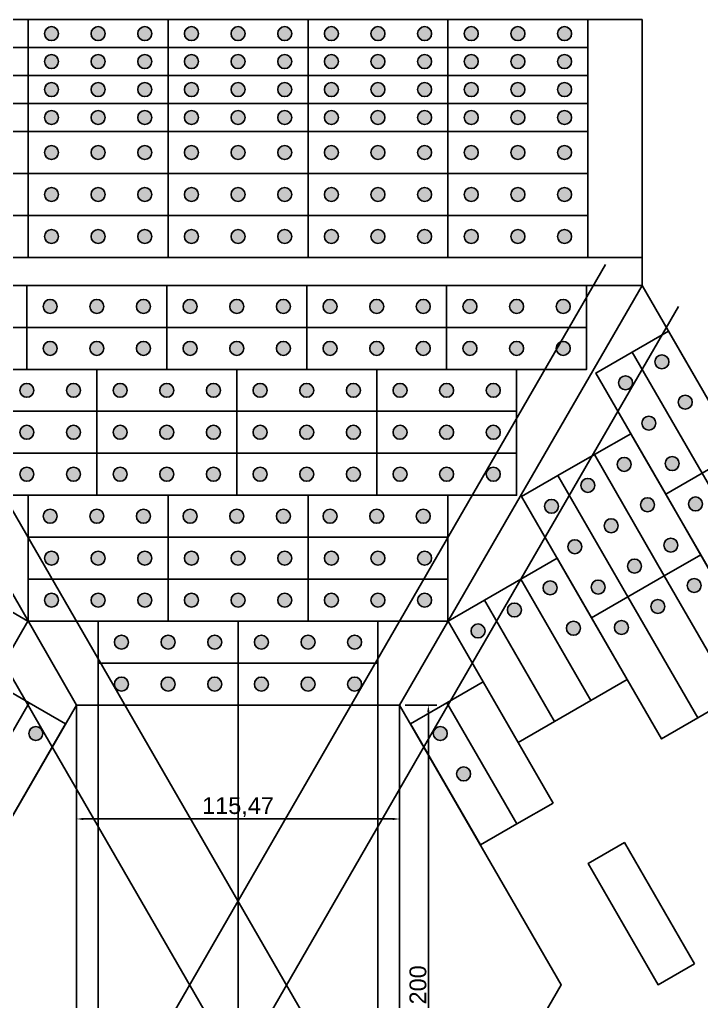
# Model space of a CAD drawing. Header units: millimetres. Extents: x 1388 to 8110, y -1425 to 5021.
# Drawn here: x 2642.9 to 2886.4, y 2323.1 to 2674 of the extents above; entities that cross this region are included whole.
import ezdxf

# ---------------------------------------------------------------- set-up
doc = ezdxf.new("R2010")
doc.units = ezdxf.units.MM
doc.styles.get("Standard").update_dxf_attribs({"font": 'arial.ttf'})
doc.dimstyles.new('ISO-25', dxfattribs={"dimtxt": 6, "dimasz": 2.5, "dimexe": 3, "dimexo": 2, "dimtad": 1, "dimtxsty": 'Standard', "dimcen": 2.5, "dimadec": 0, "dimazin": 0, "dimtfac": 1, "dimtmove": 0, "dimatfit": 3, "dimfxl": 1, "dimarcsym": 0})

# ---------------------------------------------------------------- blocks, each defined once
blk = doc.blocks.new('*D9')
at = {"color": 0, "lineweight": -2, "transparency": 16777216}
for p, q in [((2663.17, 2426.95), (2663.17, 2385.24)), ((2778.64, 2426.95), (2778.64, 2385.24)), ((2776.14, 2388.24), (2665.67, 2388.24))]:
    blk.add_line(p, q, dxfattribs=at)
at = {"color": 0, "transparency": 16777216}
for points in [[(2665.67, 2388.66), (2665.67, 2387.83), (2663.17, 2388.24)], [(2776.14, 2388.66), (2776.14, 2387.83), (2778.64, 2388.24)]]:
    blk.add_solid(points, dxfattribs=at)
at = {"layer": 'Defpoints', "color": 0, "transparency": 16777216}
for p in [(2663.17, 2428.95), (2778.64, 2428.95), (2663.17, 2388.24)]:
    blk.add_point(p, dxfattribs=at)
at = {"color": 0, "transparency": 16777216, "insert": (2720.9, 2392.47), "char_height": 6, "attachment_point": 5}
blk.add_mtext('115,47', dxfattribs=at)
blk = doc.blocks.new('*D10')
at = {"color": 0, "lineweight": -2, "transparency": 16777216}
for p, q in [((2780.64, 2428.95), (2791.9, 2428.95)), ((2788.9, 2426.45), (2788.9, 2231.45)), ((2780.64, 2228.95), (2791.9, 2228.95))]:
    blk.add_line(p, q, dxfattribs=at)
at = {"color": 0, "transparency": 16777216}
for points in [[(2788.48, 2426.45), (2789.31, 2426.45), (2788.9, 2428.95)], [(2788.48, 2231.45), (2789.31, 2231.45), (2788.9, 2228.95)]]:
    blk.add_solid(points, dxfattribs=at)
at = {"layer": 'Defpoints', "color": 0, "transparency": 16777216}
for p in [(2778.64, 2428.95), (2778.64, 2228.95), (2788.9, 2228.95)]:
    blk.add_point(p, dxfattribs=at)
at = {"color": 0, "transparency": 16777216, "insert": (2785.21, 2328.95), "char_height": 6, "attachment_point": 5, "rotation": 90}
blk.add_mtext('200', dxfattribs=at)

msp = doc.modelspace()

# ---------------------------------------------------------------- hatches: boundary and pattern name
at = {"true_color": 0xf1eb1f}
h = msp.add_hatch(color=2, dxfattribs=at)
h.dxf.hatch_style = 1
h.paths.add_polyline_path([(2651.737, 2668.954, 1), (2656.737, 2668.954, 1)])
h = msp.add_hatch(color=2, dxfattribs=at)
h.dxf.hatch_style = 1
h.paths.add_polyline_path([(2668.404, 2668.954, 1), (2673.404, 2668.954, 1)])
h = msp.add_hatch(color=2, dxfattribs=at)
h.dxf.hatch_style = 1
h.paths.add_polyline_path([(2685.07, 2668.954, 1), (2690.07, 2668.954, 1)])
h = msp.add_hatch(color=2, dxfattribs=at)
h.dxf.hatch_style = 1
h.paths.add_polyline_path([(2701.737, 2668.954, 1), (2706.737, 2668.954, 1)])
h = msp.add_hatch(color=2, dxfattribs=at)
h.dxf.hatch_style = 1
h.paths.add_polyline_path([(2718.404, 2668.954, 1), (2723.404, 2668.954, 1)])
h = msp.add_hatch(color=2, dxfattribs=at)
h.dxf.hatch_style = 1
h.paths.add_polyline_path([(2735.07, 2668.954, 1), (2740.07, 2668.954, 1)])
h = msp.add_hatch(color=2, dxfattribs=at)
h.dxf.hatch_style = 1
h.paths.add_polyline_path([(2751.737, 2668.954, 1), (2756.737, 2668.954, 1)])
h = msp.add_hatch(color=2, dxfattribs=at)
h.dxf.hatch_style = 1
h.paths.add_polyline_path([(2768.404, 2668.954, 1), (2773.404, 2668.954, 1)])
h = msp.add_hatch(color=2, dxfattribs=at)
h.dxf.hatch_style = 1
h.paths.add_polyline_path([(2785.07, 2668.954, 1), (2790.07, 2668.954, 1)])
h = msp.add_hatch(color=2, dxfattribs=at)
h.dxf.hatch_style = 1
h.paths.add_polyline_path([(2801.737, 2668.954, 1), (2806.737, 2668.954, 1)])
h = msp.add_hatch(color=2, dxfattribs=at)
h.dxf.hatch_style = 1
h.paths.add_polyline_path([(2818.404, 2668.954, 1), (2823.404, 2668.954, 1)])
h = msp.add_hatch(color=2, dxfattribs=at)
h.dxf.hatch_style = 1
h.paths.add_polyline_path([(2835.07, 2668.954, 1), (2840.07, 2668.954, 1)])
h = msp.add_hatch(color=2, dxfattribs=at)
h.dxf.hatch_style = 1
h.paths.add_polyline_path([(2651.737, 2658.954, 1), (2656.737, 2658.954, 1)])
h = msp.add_hatch(color=2, dxfattribs=at)
h.dxf.hatch_style = 1
h.paths.add_polyline_path([(2668.404, 2658.954, 1), (2673.404, 2658.954, 1)])
h = msp.add_hatch(color=2, dxfattribs=at)
h.dxf.hatch_style = 1
h.paths.add_polyline_path([(2685.07, 2658.954, 1), (2690.07, 2658.954, 1)])
h = msp.add_hatch(color=2, dxfattribs=at)
h.dxf.hatch_style = 1
h.paths.add_polyline_path([(2701.737, 2658.954, 1), (2706.737, 2658.954, 1)])
h = msp.add_hatch(color=2, dxfattribs=at)
h.dxf.hatch_style = 1
h.paths.add_polyline_path([(2718.404, 2658.954, 1), (2723.404, 2658.954, 1)])
h = msp.add_hatch(color=2, dxfattribs=at)
h.dxf.hatch_style = 1
h.paths.add_polyline_path([(2735.07, 2658.954, 1), (2740.07, 2658.954, 1)])
h = msp.add_hatch(color=2, dxfattribs=at)
h.dxf.hatch_style = 1
h.paths.add_polyline_path([(2751.737, 2658.954, 1), (2756.737, 2658.954, 1)])
h = msp.add_hatch(color=2, dxfattribs=at)
h.dxf.hatch_style = 1
h.paths.add_polyline_path([(2768.404, 2658.954, 1), (2773.404, 2658.954, 1)])
h = msp.add_hatch(color=2, dxfattribs=at)
h.dxf.hatch_style = 1
h.paths.add_polyline_path([(2785.07, 2658.954, 1), (2790.07, 2658.954, 1)])
h = msp.add_hatch(color=2, dxfattribs=at)
h.dxf.hatch_style = 1
h.paths.add_polyline_path([(2801.737, 2658.954, 1), (2806.737, 2658.954, 1)])
h = msp.add_hatch(color=2, dxfattribs=at)
h.dxf.hatch_style = 1
h.paths.add_polyline_path([(2818.404, 2658.954, 1), (2823.404, 2658.954, 1)])
h = msp.add_hatch(color=2, dxfattribs=at)
h.dxf.hatch_style = 1
h.paths.add_polyline_path([(2835.07, 2658.954, 1), (2840.07, 2658.954, 1)])
h = msp.add_hatch(color=2, dxfattribs=at)
h.dxf.hatch_style = 1
h.paths.add_polyline_path([(2651.737, 2648.954, 1), (2656.737, 2648.954, 1)])
h = msp.add_hatch(color=2, dxfattribs=at)
h.dxf.hatch_style = 1
h.paths.add_polyline_path([(2668.404, 2648.954, 1), (2673.404, 2648.954, 1)])
h = msp.add_hatch(color=2, dxfattribs=at)
h.dxf.hatch_style = 1
h.paths.add_polyline_path([(2685.07, 2648.954, 1), (2690.07, 2648.954, 1)])
h = msp.add_hatch(color=2, dxfattribs=at)
h.dxf.hatch_style = 1
h.paths.add_polyline_path([(2701.737, 2648.954, 1), (2706.737, 2648.954, 1)])
h = msp.add_hatch(color=2, dxfattribs=at)
h.dxf.hatch_style = 1
h.paths.add_polyline_path([(2718.404, 2648.954, 1), (2723.404, 2648.954, 1)])
h = msp.add_hatch(color=2, dxfattribs=at)
h.dxf.hatch_style = 1
h.paths.add_polyline_path([(2735.07, 2648.954, 1), (2740.07, 2648.954, 1)])
h = msp.add_hatch(color=2, dxfattribs=at)
h.dxf.hatch_style = 1
h.paths.add_polyline_path([(2751.737, 2648.954, 1), (2756.737, 2648.954, 1)])
h = msp.add_hatch(color=2, dxfattribs=at)
h.dxf.hatch_style = 1
h.paths.add_polyline_path([(2768.404, 2648.954, 1), (2773.404, 2648.954, 1)])
h = msp.add_hatch(color=2, dxfattribs=at)
h.dxf.hatch_style = 1
h.paths.add_polyline_path([(2785.07, 2648.954, 1), (2790.07, 2648.954, 1)])
h = msp.add_hatch(color=2, dxfattribs=at)
h.dxf.hatch_style = 1
h.paths.add_polyline_path([(2801.737, 2648.954, 1), (2806.737, 2648.954, 1)])
h = msp.add_hatch(color=2, dxfattribs=at)
h.dxf.hatch_style = 1
h.paths.add_polyline_path([(2818.404, 2648.954, 1), (2823.404, 2648.954, 1)])
h = msp.add_hatch(color=2, dxfattribs=at)
h.dxf.hatch_style = 1
h.paths.add_polyline_path([(2835.07, 2648.954, 1), (2840.07, 2648.954, 1)])
h = msp.add_hatch(color=2, dxfattribs=at)
h.dxf.hatch_style = 1
h.paths.add_polyline_path([(2651.737, 2638.954, 1), (2656.737, 2638.954, 1)])
h = msp.add_hatch(color=2, dxfattribs=at)
h.dxf.hatch_style = 1
h.paths.add_polyline_path([(2668.404, 2638.954, 1), (2673.404, 2638.954, 1)])
h = msp.add_hatch(color=2, dxfattribs=at)
h.dxf.hatch_style = 1
h.paths.add_polyline_path([(2685.07, 2638.954, 1), (2690.07, 2638.954, 1)])
h = msp.add_hatch(color=2, dxfattribs=at)
h.dxf.hatch_style = 1
h.paths.add_polyline_path([(2701.737, 2638.954, 1), (2706.737, 2638.954, 1)])
h = msp.add_hatch(color=2, dxfattribs=at)
h.dxf.hatch_style = 1
h.paths.add_polyline_path([(2718.404, 2638.954, 1), (2723.404, 2638.954, 1)])
h = msp.add_hatch(color=2, dxfattribs=at)
h.dxf.hatch_style = 1
h.paths.add_polyline_path([(2735.07, 2638.954, 1), (2740.07, 2638.954, 1)])
h = msp.add_hatch(color=2, dxfattribs=at)
h.dxf.hatch_style = 1
h.paths.add_polyline_path([(2751.737, 2638.954, 1), (2756.737, 2638.954, 1)])
h = msp.add_hatch(color=2, dxfattribs=at)
h.dxf.hatch_style = 1
h.paths.add_polyline_path([(2768.404, 2638.954, 1), (2773.404, 2638.954, 1)])
h = msp.add_hatch(color=2, dxfattribs=at)
h.dxf.hatch_style = 1
h.paths.add_polyline_path([(2785.07, 2638.954, 1), (2790.07, 2638.954, 1)])
h = msp.add_hatch(color=2, dxfattribs=at)
h.dxf.hatch_style = 1
h.paths.add_polyline_path([(2801.737, 2638.954, 1), (2806.737, 2638.954, 1)])
h = msp.add_hatch(color=2, dxfattribs=at)
h.dxf.hatch_style = 1
h.paths.add_polyline_path([(2818.404, 2638.954, 1), (2823.404, 2638.954, 1)])
h = msp.add_hatch(color=2, dxfattribs=at)
h.dxf.hatch_style = 1
h.paths.add_polyline_path([(2835.07, 2638.954, 1), (2840.07, 2638.954, 1)])
h = msp.add_hatch(color=2, dxfattribs=at)
h.dxf.hatch_style = 1
h.paths.add_polyline_path([(2651.737, 2626.454, 1), (2656.737, 2626.454, 1)])
h = msp.add_hatch(color=2, dxfattribs=at)
h.dxf.hatch_style = 1
h.paths.add_polyline_path([(2668.404, 2626.454, 1), (2673.404, 2626.454, 1)])
h = msp.add_hatch(color=2, dxfattribs=at)
h.dxf.hatch_style = 1
h.paths.add_polyline_path([(2685.07, 2626.454, 1), (2690.07, 2626.454, 1)])
h = msp.add_hatch(color=2, dxfattribs=at)
h.dxf.hatch_style = 1
h.paths.add_polyline_path([(2701.737, 2626.454, 1), (2706.737, 2626.454, 1)])
h = msp.add_hatch(color=2, dxfattribs=at)
h.dxf.hatch_style = 1
h.paths.add_polyline_path([(2718.404, 2626.454, 1), (2723.404, 2626.454, 1)])
h = msp.add_hatch(color=2, dxfattribs=at)
h.dxf.hatch_style = 1
h.paths.add_polyline_path([(2735.07, 2626.454, 1), (2740.07, 2626.454, 1)])
h = msp.add_hatch(color=2, dxfattribs=at)
h.dxf.hatch_style = 1
h.paths.add_polyline_path([(2751.737, 2626.454, 1), (2756.737, 2626.454, 1)])
h = msp.add_hatch(color=2, dxfattribs=at)
h.dxf.hatch_style = 1
h.paths.add_polyline_path([(2768.404, 2626.454, 1), (2773.404, 2626.454, 1)])
h = msp.add_hatch(color=2, dxfattribs=at)
h.dxf.hatch_style = 1
h.paths.add_polyline_path([(2785.07, 2626.454, 1), (2790.07, 2626.454, 1)])
h = msp.add_hatch(color=2, dxfattribs=at)
h.dxf.hatch_style = 1
h.paths.add_polyline_path([(2801.737, 2626.454, 1), (2806.737, 2626.454, 1)])
h = msp.add_hatch(color=2, dxfattribs=at)
h.dxf.hatch_style = 1
h.paths.add_polyline_path([(2818.404, 2626.454, 1), (2823.404, 2626.454, 1)])
h = msp.add_hatch(color=2, dxfattribs=at)
h.dxf.hatch_style = 1
h.paths.add_polyline_path([(2835.07, 2626.454, 1), (2840.07, 2626.454, 1)])
h = msp.add_hatch(color=2, dxfattribs=at)
h.dxf.hatch_style = 1
h.paths.add_polyline_path([(2651.737, 2611.454, 1), (2656.737, 2611.454, 1)])
h = msp.add_hatch(color=2, dxfattribs=at)
h.dxf.hatch_style = 1
h.paths.add_polyline_path([(2668.404, 2611.454, 1), (2673.404, 2611.454, 1)])
h = msp.add_hatch(color=2, dxfattribs=at)
h.dxf.hatch_style = 1
h.paths.add_polyline_path([(2685.07, 2611.454, 1), (2690.07, 2611.454, 1)])
h = msp.add_hatch(color=2, dxfattribs=at)
h.dxf.hatch_style = 1
h.paths.add_polyline_path([(2701.737, 2611.454, 1), (2706.737, 2611.454, 1)])
h = msp.add_hatch(color=2, dxfattribs=at)
h.dxf.hatch_style = 1
h.paths.add_polyline_path([(2718.404, 2611.454, 1), (2723.404, 2611.454, 1)])
h = msp.add_hatch(color=2, dxfattribs=at)
h.dxf.hatch_style = 1
h.paths.add_polyline_path([(2735.07, 2611.454, 1), (2740.07, 2611.454, 1)])
h = msp.add_hatch(color=2, dxfattribs=at)
h.dxf.hatch_style = 1
h.paths.add_polyline_path([(2751.737, 2611.454, 1), (2756.737, 2611.454, 1)])
h = msp.add_hatch(color=2, dxfattribs=at)
h.dxf.hatch_style = 1
h.paths.add_polyline_path([(2768.404, 2611.454, 1), (2773.404, 2611.454, 1)])
h = msp.add_hatch(color=2, dxfattribs=at)
h.dxf.hatch_style = 1
h.paths.add_polyline_path([(2785.07, 2611.454, 1), (2790.07, 2611.454, 1)])
h = msp.add_hatch(color=2, dxfattribs=at)
h.dxf.hatch_style = 1
h.paths.add_polyline_path([(2801.737, 2611.454, 1), (2806.737, 2611.454, 1)])
h = msp.add_hatch(color=2, dxfattribs=at)
h.dxf.hatch_style = 1
h.paths.add_polyline_path([(2818.404, 2611.454, 1), (2823.404, 2611.454, 1)])
h = msp.add_hatch(color=2, dxfattribs=at)
h.dxf.hatch_style = 1
h.paths.add_polyline_path([(2835.07, 2611.454, 1), (2840.07, 2611.454, 1)])
h = msp.add_hatch(color=2, dxfattribs=at)
h.dxf.hatch_style = 1
h.paths.add_polyline_path([(2651.737, 2596.454, 1), (2656.737, 2596.454, 1)])
h = msp.add_hatch(color=2, dxfattribs=at)
h.dxf.hatch_style = 1
h.paths.add_polyline_path([(2668.404, 2596.454, 1), (2673.404, 2596.454, 1)])
h = msp.add_hatch(color=2, dxfattribs=at)
h.dxf.hatch_style = 1
h.paths.add_polyline_path([(2685.07, 2596.454, 1), (2690.07, 2596.454, 1)])
h = msp.add_hatch(color=2, dxfattribs=at)
h.dxf.hatch_style = 1
h.paths.add_polyline_path([(2701.737, 2596.454, 1), (2706.737, 2596.454, 1)])
h = msp.add_hatch(color=2, dxfattribs=at)
h.dxf.hatch_style = 1
h.paths.add_polyline_path([(2718.404, 2596.454, 1), (2723.404, 2596.454, 1)])
h = msp.add_hatch(color=2, dxfattribs=at)
h.dxf.hatch_style = 1
h.paths.add_polyline_path([(2735.07, 2596.454, 1), (2740.07, 2596.454, 1)])
h = msp.add_hatch(color=2, dxfattribs=at)
h.dxf.hatch_style = 1
h.paths.add_polyline_path([(2751.737, 2596.454, 1), (2756.737, 2596.454, 1)])
h = msp.add_hatch(color=2, dxfattribs=at)
h.dxf.hatch_style = 1
h.paths.add_polyline_path([(2768.404, 2596.454, 1), (2773.404, 2596.454, 1)])
h = msp.add_hatch(color=2, dxfattribs=at)
h.dxf.hatch_style = 1
h.paths.add_polyline_path([(2785.07, 2596.454, 1), (2790.07, 2596.454, 1)])
h = msp.add_hatch(color=2, dxfattribs=at)
h.dxf.hatch_style = 1
h.paths.add_polyline_path([(2801.737, 2596.454, 1), (2806.737, 2596.454, 1)])
h = msp.add_hatch(color=2, dxfattribs=at)
h.dxf.hatch_style = 1
h.paths.add_polyline_path([(2818.404, 2596.454, 1), (2823.404, 2596.454, 1)])
h = msp.add_hatch(color=2, dxfattribs=at)
h.dxf.hatch_style = 1
h.paths.add_polyline_path([(2835.07, 2596.454, 1), (2840.07, 2596.454, 1)])
h = msp.add_hatch(color=2, dxfattribs=at)
h.dxf.hatch_style = 1
h.paths.add_polyline_path([(2656.271, 2571.454, 1), (2651.271, 2571.454, 1)])
h = msp.add_hatch(color=2, dxfattribs=at)
h.dxf.hatch_style = 1
h.paths.add_polyline_path([(2672.938, 2571.454, 1), (2667.938, 2571.454, 1)])
h = msp.add_hatch(color=2, dxfattribs=at)
h.dxf.hatch_style = 1
h.paths.add_polyline_path([(2689.604, 2571.454, 1), (2684.604, 2571.454, 1)])
h = msp.add_hatch(color=2, dxfattribs=at)
h.dxf.hatch_style = 1
h.paths.add_polyline_path([(2706.271, 2571.454, 1), (2701.271, 2571.454, 1)])
h = msp.add_hatch(color=2, dxfattribs=at)
h.dxf.hatch_style = 1
h.paths.add_polyline_path([(2722.938, 2571.454, 1), (2717.938, 2571.454, 1)])
h = msp.add_hatch(color=2, dxfattribs=at)
h.dxf.hatch_style = 1
h.paths.add_polyline_path([(2739.604, 2571.454, 1), (2734.604, 2571.454, 1)])
h = msp.add_hatch(color=2, dxfattribs=at)
h.dxf.hatch_style = 1
h.paths.add_polyline_path([(2756.271, 2571.454, 1), (2751.271, 2571.454, 1)])
h = msp.add_hatch(color=2, dxfattribs=at)
h.dxf.hatch_style = 1
h.paths.add_polyline_path([(2772.938, 2571.454, 1), (2767.938, 2571.454, 1)])
h = msp.add_hatch(color=2, dxfattribs=at)
h.dxf.hatch_style = 1
h.paths.add_polyline_path([(2789.604, 2571.454, 1), (2784.604, 2571.454, 1)])
h = msp.add_hatch(color=2, dxfattribs=at)
h.dxf.hatch_style = 1
h.paths.add_polyline_path([(2806.271, 2571.454, 1), (2801.271, 2571.454, 1)])
h = msp.add_hatch(color=2, dxfattribs=at)
h.dxf.hatch_style = 1
h.paths.add_polyline_path([(2822.938, 2571.454, 1), (2817.938, 2571.454, 1)])
h = msp.add_hatch(color=2, dxfattribs=at)
h.dxf.hatch_style = 1
h.paths.add_polyline_path([(2839.604, 2571.454, 1), (2834.604, 2571.454, 1)])
h = msp.add_hatch(color=2, dxfattribs=at)
h.dxf.hatch_style = 1
h.paths.add_polyline_path([(2656.271, 2556.454, 1), (2651.271, 2556.454, 1)])
h = msp.add_hatch(color=2, dxfattribs=at)
h.dxf.hatch_style = 1
h.paths.add_polyline_path([(2672.938, 2556.454, 1), (2667.938, 2556.454, 1)])
h = msp.add_hatch(color=2, dxfattribs=at)
h.dxf.hatch_style = 1
h.paths.add_polyline_path([(2689.604, 2556.454, 1), (2684.604, 2556.454, 1)])
h = msp.add_hatch(color=2, dxfattribs=at)
h.dxf.hatch_style = 1
h.paths.add_polyline_path([(2706.271, 2556.454, 1), (2701.271, 2556.454, 1)])
h = msp.add_hatch(color=2, dxfattribs=at)
h.dxf.hatch_style = 1
h.paths.add_polyline_path([(2722.938, 2556.454, 1), (2717.938, 2556.454, 1)])
h = msp.add_hatch(color=2, dxfattribs=at)
h.dxf.hatch_style = 1
h.paths.add_polyline_path([(2739.604, 2556.454, 1), (2734.604, 2556.454, 1)])
h = msp.add_hatch(color=2, dxfattribs=at)
h.dxf.hatch_style = 1
h.paths.add_polyline_path([(2756.271, 2556.454, 1), (2751.271, 2556.454, 1)])
h = msp.add_hatch(color=2, dxfattribs=at)
h.dxf.hatch_style = 1
h.paths.add_polyline_path([(2772.938, 2556.454, 1), (2767.938, 2556.454, 1)])
h = msp.add_hatch(color=2, dxfattribs=at)
h.dxf.hatch_style = 1
h.paths.add_polyline_path([(2789.604, 2556.454, 1), (2784.604, 2556.454, 1)])
h = msp.add_hatch(color=2, dxfattribs=at)
h.dxf.hatch_style = 1
h.paths.add_polyline_path([(2806.271, 2556.454, 1), (2801.271, 2556.454, 1)])
h = msp.add_hatch(color=2, dxfattribs=at)
h.dxf.hatch_style = 1
h.paths.add_polyline_path([(2822.938, 2556.454, 1), (2817.938, 2556.454, 1)])
h = msp.add_hatch(color=2, dxfattribs=at)
h.dxf.hatch_style = 1
h.paths.add_polyline_path([(2839.604, 2556.454, 1), (2834.604, 2556.454, 1)])
h = msp.add_hatch(color=2, dxfattribs=at)
h.dxf.hatch_style = 1
h.paths.add_polyline_path([(2874.849, 2551.644, 1), (2869.849, 2551.644, 1)])
h = msp.add_hatch(color=2, dxfattribs=at)
h.dxf.hatch_style = 1
h.paths.add_polyline_path([(2861.858, 2544.144, 1), (2856.858, 2544.144, 1)])
h = msp.add_hatch(color=2, dxfattribs=at)
h.dxf.hatch_style = 1
h.paths.add_polyline_path([(2647.938, 2541.454, 1), (2642.938, 2541.454, 1)])
h = msp.add_hatch(color=2, dxfattribs=at)
h.dxf.hatch_style = 1
h.paths.add_polyline_path([(2664.604, 2541.454, 1), (2659.604, 2541.454, 1)])
h = msp.add_hatch(color=2, dxfattribs=at)
h.dxf.hatch_style = 1
h.paths.add_polyline_path([(2681.271, 2541.454, 1), (2676.271, 2541.454, 1)])
h = msp.add_hatch(color=2, dxfattribs=at)
h.dxf.hatch_style = 1
h.paths.add_polyline_path([(2697.938, 2541.454, 1), (2692.938, 2541.454, 1)])
h = msp.add_hatch(color=2, dxfattribs=at)
h.dxf.hatch_style = 1
h.paths.add_polyline_path([(2714.604, 2541.454, 1), (2709.604, 2541.454, 1)])
h = msp.add_hatch(color=2, dxfattribs=at)
h.dxf.hatch_style = 1
h.paths.add_polyline_path([(2731.271, 2541.454, 1), (2726.271, 2541.454, 1)])
h = msp.add_hatch(color=2, dxfattribs=at)
h.dxf.hatch_style = 1
h.paths.add_polyline_path([(2747.938, 2541.454, 1), (2742.938, 2541.454, 1)])
h = msp.add_hatch(color=2, dxfattribs=at)
h.dxf.hatch_style = 1
h.paths.add_polyline_path([(2764.604, 2541.454, 1), (2759.604, 2541.454, 1)])
h = msp.add_hatch(color=2, dxfattribs=at)
h.dxf.hatch_style = 1
h.paths.add_polyline_path([(2781.271, 2541.454, 1), (2776.271, 2541.454, 1)])
h = msp.add_hatch(color=2, dxfattribs=at)
h.dxf.hatch_style = 1
h.paths.add_polyline_path([(2797.938, 2541.454, 1), (2792.938, 2541.454, 1)])
h = msp.add_hatch(color=2, dxfattribs=at)
h.dxf.hatch_style = 1
h.paths.add_polyline_path([(2814.604, 2541.454, 1), (2809.604, 2541.454, 1)])
h = msp.add_hatch(color=2, dxfattribs=at)
h.dxf.hatch_style = 1
h.paths.add_polyline_path([(2883.182, 2537.21, 1), (2878.182, 2537.21, 1)])
h = msp.add_hatch(color=2, dxfattribs=at)
h.dxf.hatch_style = 1
h.paths.add_polyline_path([(2870.192, 2529.71, 1), (2865.192, 2529.71, 1)])
h = msp.add_hatch(color=2, dxfattribs=at)
h.dxf.hatch_style = 1
h.paths.add_polyline_path([(2647.938, 2526.454, 1), (2642.938, 2526.454, 1)])
h = msp.add_hatch(color=2, dxfattribs=at)
h.dxf.hatch_style = 1
h.paths.add_polyline_path([(2664.604, 2526.454, 1), (2659.604, 2526.454, 1)])
h = msp.add_hatch(color=2, dxfattribs=at)
h.dxf.hatch_style = 1
h.paths.add_polyline_path([(2681.271, 2526.454, 1), (2676.271, 2526.454, 1)])
h = msp.add_hatch(color=2, dxfattribs=at)
h.dxf.hatch_style = 1
h.paths.add_polyline_path([(2697.938, 2526.454, 1), (2692.938, 2526.454, 1)])
h = msp.add_hatch(color=2, dxfattribs=at)
h.dxf.hatch_style = 1
h.paths.add_polyline_path([(2714.604, 2526.454, 1), (2709.604, 2526.454, 1)])
h = msp.add_hatch(color=2, dxfattribs=at)
h.dxf.hatch_style = 1
h.paths.add_polyline_path([(2731.271, 2526.454, 1), (2726.271, 2526.454, 1)])
h = msp.add_hatch(color=2, dxfattribs=at)
h.dxf.hatch_style = 1
h.paths.add_polyline_path([(2747.938, 2526.454, 1), (2742.938, 2526.454, 1)])
h = msp.add_hatch(color=2, dxfattribs=at)
h.dxf.hatch_style = 1
h.paths.add_polyline_path([(2764.604, 2526.454, 1), (2759.604, 2526.454, 1)])
h = msp.add_hatch(color=2, dxfattribs=at)
h.dxf.hatch_style = 1
h.paths.add_polyline_path([(2781.271, 2526.454, 1), (2776.271, 2526.454, 1)])
h = msp.add_hatch(color=2, dxfattribs=at)
h.dxf.hatch_style = 1
h.paths.add_polyline_path([(2797.938, 2526.454, 1), (2792.938, 2526.454, 1)])
h = msp.add_hatch(color=2, dxfattribs=at)
h.dxf.hatch_style = 1
h.paths.add_polyline_path([(2814.604, 2526.454, 1), (2809.604, 2526.454, 1)])
h = msp.add_hatch(color=2, dxfattribs=at)
h.dxf.hatch_style = 1
h.paths.add_polyline_path([(2861.368, 2514.993, 1), (2856.368, 2514.993, 1)])
h = msp.add_hatch(color=2, dxfattribs=at)
h.dxf.hatch_style = 1
h.paths.add_polyline_path([(2878.525, 2515.276, 1), (2873.525, 2515.276, 1)])
h = msp.add_hatch(color=2, dxfattribs=at)
h.dxf.hatch_style = 1
h.paths.add_polyline_path([(2647.938, 2511.454, 1), (2642.938, 2511.454, 1)])
h = msp.add_hatch(color=2, dxfattribs=at)
h.dxf.hatch_style = 1
h.paths.add_polyline_path([(2664.604, 2511.454, 1), (2659.604, 2511.454, 1)])
h = msp.add_hatch(color=2, dxfattribs=at)
h.dxf.hatch_style = 1
h.paths.add_polyline_path([(2681.271, 2511.454, 1), (2676.271, 2511.454, 1)])
h = msp.add_hatch(color=2, dxfattribs=at)
h.dxf.hatch_style = 1
h.paths.add_polyline_path([(2697.938, 2511.454, 1), (2692.938, 2511.454, 1)])
h = msp.add_hatch(color=2, dxfattribs=at)
h.dxf.hatch_style = 1
h.paths.add_polyline_path([(2714.604, 2511.454, 1), (2709.604, 2511.454, 1)])
h = msp.add_hatch(color=2, dxfattribs=at)
h.dxf.hatch_style = 1
h.paths.add_polyline_path([(2731.271, 2511.454, 1), (2726.271, 2511.454, 1)])
h = msp.add_hatch(color=2, dxfattribs=at)
h.dxf.hatch_style = 1
h.paths.add_polyline_path([(2747.938, 2511.454, 1), (2742.938, 2511.454, 1)])
h = msp.add_hatch(color=2, dxfattribs=at)
h.dxf.hatch_style = 1
h.paths.add_polyline_path([(2764.604, 2511.454, 1), (2759.604, 2511.454, 1)])
h = msp.add_hatch(color=2, dxfattribs=at)
h.dxf.hatch_style = 1
h.paths.add_polyline_path([(2781.271, 2511.454, 1), (2776.271, 2511.454, 1)])
h = msp.add_hatch(color=2, dxfattribs=at)
h.dxf.hatch_style = 1
h.paths.add_polyline_path([(2797.938, 2511.454, 1), (2792.938, 2511.454, 1)])
h = msp.add_hatch(color=2, dxfattribs=at)
h.dxf.hatch_style = 1
h.paths.add_polyline_path([(2814.604, 2511.454, 1), (2809.604, 2511.454, 1)])
h = msp.add_hatch(color=2, dxfattribs=at)
h.dxf.hatch_style = 1
h.paths.add_polyline_path([(2848.377, 2507.493, 1), (2843.377, 2507.493, 1)])
h = msp.add_hatch(color=2, dxfattribs=at)
h.dxf.hatch_style = 1
h.paths.add_polyline_path([(2835.387, 2499.993, 1), (2830.387, 2499.993, 1)])
h = msp.add_hatch(color=2, dxfattribs=at)
h.dxf.hatch_style = 1
h.paths.add_polyline_path([(2869.701, 2500.559, 1), (2864.701, 2500.559, 1)])
h = msp.add_hatch(color=2, dxfattribs=at)
h.dxf.hatch_style = 1
h.paths.add_polyline_path([(2886.858, 2500.842, 1), (2881.858, 2500.842, 1)])
h = msp.add_hatch(color=2, dxfattribs=at)
h.dxf.hatch_style = 1
h.paths.add_polyline_path([(2656.271, 2496.454, 1), (2651.271, 2496.454, 1)])
h = msp.add_hatch(color=2, dxfattribs=at)
h.dxf.hatch_style = 1
h.paths.add_polyline_path([(2672.938, 2496.454, 1), (2667.938, 2496.454, 1)])
h = msp.add_hatch(color=2, dxfattribs=at)
h.dxf.hatch_style = 1
h.paths.add_polyline_path([(2689.604, 2496.454, 1), (2684.604, 2496.454, 1)])
h = msp.add_hatch(color=2, dxfattribs=at)
h.dxf.hatch_style = 1
h.paths.add_polyline_path([(2706.271, 2496.454, 1), (2701.271, 2496.454, 1)])
h = msp.add_hatch(color=2, dxfattribs=at)
h.dxf.hatch_style = 1
h.paths.add_polyline_path([(2722.938, 2496.454, 1), (2717.938, 2496.454, 1)])
h = msp.add_hatch(color=2, dxfattribs=at)
h.dxf.hatch_style = 1
h.paths.add_polyline_path([(2739.604, 2496.454, 1), (2734.604, 2496.454, 1)])
h = msp.add_hatch(color=2, dxfattribs=at)
h.dxf.hatch_style = 1
h.paths.add_polyline_path([(2756.271, 2496.454, 1), (2751.271, 2496.454, 1)])
h = msp.add_hatch(color=2, dxfattribs=at)
h.dxf.hatch_style = 1
h.paths.add_polyline_path([(2772.938, 2496.454, 1), (2767.938, 2496.454, 1)])
h = msp.add_hatch(color=2, dxfattribs=at)
h.dxf.hatch_style = 1
h.paths.add_polyline_path([(2789.604, 2496.454, 1), (2784.604, 2496.454, 1)])
h = msp.add_hatch(color=2, dxfattribs=at)
h.dxf.hatch_style = 1
h.paths.add_polyline_path([(2856.711, 2493.059, 1), (2851.711, 2493.059, 1)])
h = msp.add_hatch(color=2, dxfattribs=at)
h.dxf.hatch_style = 1
h.paths.add_polyline_path([(2843.72, 2485.559, 1), (2838.72, 2485.559, 1)])
h = msp.add_hatch(color=2, dxfattribs=at)
h.dxf.hatch_style = 1
h.paths.add_polyline_path([(2878.034, 2486.126, 1), (2873.034, 2486.126, 1)])
h = msp.add_hatch(color=2, dxfattribs=at)
h.dxf.hatch_style = 1
h.paths.add_polyline_path([(2656.737, 2481.454, 1), (2651.737, 2481.454, 1)])
h = msp.add_hatch(color=2, dxfattribs=at)
h.dxf.hatch_style = 1
h.paths.add_polyline_path([(2673.404, 2481.454, 1), (2668.404, 2481.454, 1)])
h = msp.add_hatch(color=2, dxfattribs=at)
h.dxf.hatch_style = 1
h.paths.add_polyline_path([(2690.07, 2481.454, 1), (2685.07, 2481.454, 1)])
h = msp.add_hatch(color=2, dxfattribs=at)
h.dxf.hatch_style = 1
h.paths.add_polyline_path([(2706.737, 2481.454, 1), (2701.737, 2481.454, 1)])
h = msp.add_hatch(color=2, dxfattribs=at)
h.dxf.hatch_style = 1
h.paths.add_polyline_path([(2723.404, 2481.454, 1), (2718.404, 2481.454, 1)])
h = msp.add_hatch(color=2, dxfattribs=at)
h.dxf.hatch_style = 1
h.paths.add_polyline_path([(2740.07, 2481.454, 1), (2735.07, 2481.454, 1)])
h = msp.add_hatch(color=2, dxfattribs=at)
h.dxf.hatch_style = 1
h.paths.add_polyline_path([(2756.737, 2481.454, 1), (2751.737, 2481.454, 1)])
h = msp.add_hatch(color=2, dxfattribs=at)
h.dxf.hatch_style = 1
h.paths.add_polyline_path([(2773.404, 2481.454, 1), (2768.404, 2481.454, 1)])
h = msp.add_hatch(color=2, dxfattribs=at)
h.dxf.hatch_style = 1
h.paths.add_polyline_path([(2790.07, 2481.454, 1), (2785.07, 2481.454, 1)])
h = msp.add_hatch(color=2, dxfattribs=at)
h.dxf.hatch_style = 1
h.paths.add_polyline_path([(2865.044, 2478.626, 1), (2860.044, 2478.626, 1)])
h = msp.add_hatch(color=2, dxfattribs=at)
h.dxf.hatch_style = 1
h.paths.add_polyline_path([(2886.368, 2471.692, 1), (2881.368, 2471.692, 1)])
h = msp.add_hatch(color=2, dxfattribs=at)
h.dxf.hatch_style = 1
h.paths.add_polyline_path([(2834.897, 2470.842, 1), (2829.897, 2470.842, 1)])
h = msp.add_hatch(color=2, dxfattribs=at)
h.dxf.hatch_style = 1
h.paths.add_polyline_path([(2852.054, 2471.126, 1), (2847.054, 2471.126, 1)])
h = msp.add_hatch(color=2, dxfattribs=at)
h.dxf.hatch_style = 1
h.paths.add_polyline_path([(2656.737, 2466.454, 1), (2651.737, 2466.454, 1)])
h = msp.add_hatch(color=2, dxfattribs=at)
h.dxf.hatch_style = 1
h.paths.add_polyline_path([(2673.404, 2466.454, 1), (2668.404, 2466.454, 1)])
h = msp.add_hatch(color=2, dxfattribs=at)
h.dxf.hatch_style = 1
h.paths.add_polyline_path([(2690.07, 2466.454, 1), (2685.07, 2466.454, 1)])
h = msp.add_hatch(color=2, dxfattribs=at)
h.dxf.hatch_style = 1
h.paths.add_polyline_path([(2706.737, 2466.454, 1), (2701.737, 2466.454, 1)])
h = msp.add_hatch(color=2, dxfattribs=at)
h.dxf.hatch_style = 1
h.paths.add_polyline_path([(2723.404, 2466.454, 1), (2718.404, 2466.454, 1)])
h = msp.add_hatch(color=2, dxfattribs=at)
h.dxf.hatch_style = 1
h.paths.add_polyline_path([(2740.07, 2466.454, 1), (2735.07, 2466.454, 1)])
h = msp.add_hatch(color=2, dxfattribs=at)
h.dxf.hatch_style = 1
h.paths.add_polyline_path([(2756.737, 2466.454, 1), (2751.737, 2466.454, 1)])
h = msp.add_hatch(color=2, dxfattribs=at)
h.dxf.hatch_style = 1
h.paths.add_polyline_path([(2773.404, 2466.454, 1), (2768.404, 2466.454, 1)])
h = msp.add_hatch(color=2, dxfattribs=at)
h.dxf.hatch_style = 1
h.paths.add_polyline_path([(2790.07, 2466.454, 1), (2785.07, 2466.454, 1)])
h = msp.add_hatch(color=2, dxfattribs=at)
h.dxf.hatch_style = 1
h.paths.add_polyline_path([(2822.139, 2462.939, 1), (2817.139, 2462.939, 1)])
h = msp.add_hatch(color=2, dxfattribs=at)
h.dxf.hatch_style = 1
h.paths.add_polyline_path([(2873.377, 2464.192, 1), (2868.377, 2464.192, 1)])
h = msp.add_hatch(color=2, dxfattribs=at)
h.dxf.hatch_style = 1
h.paths.add_polyline_path([(2809.149, 2455.439, 1), (2804.149, 2455.439, 1)])
h = msp.add_hatch(color=2, dxfattribs=at)
h.dxf.hatch_style = 1
h.paths.add_polyline_path([(2843.23, 2456.409, 1), (2838.23, 2456.409, 1)])
h = msp.add_hatch(color=2, dxfattribs=at)
h.dxf.hatch_style = 1
h.paths.add_polyline_path([(2860.387, 2456.692, 1), (2855.387, 2456.692, 1)])
h = msp.add_hatch(color=2, dxfattribs=at)
h.dxf.hatch_style = 1
h.paths.add_polyline_path([(2681.737, 2451.454, 1), (2676.737, 2451.454, 1)])
h = msp.add_hatch(color=2, dxfattribs=at)
h.dxf.hatch_style = 1
h.paths.add_polyline_path([(2698.404, 2451.454, 1), (2693.404, 2451.454, 1)])
h = msp.add_hatch(color=2, dxfattribs=at)
h.dxf.hatch_style = 1
h.paths.add_polyline_path([(2715.07, 2451.454, 1), (2710.07, 2451.454, 1)])
h = msp.add_hatch(color=2, dxfattribs=at)
h.dxf.hatch_style = 1
h.paths.add_polyline_path([(2731.737, 2451.454, 1), (2726.737, 2451.454, 1)])
h = msp.add_hatch(color=2, dxfattribs=at)
h.dxf.hatch_style = 1
h.paths.add_polyline_path([(2748.404, 2451.454, 1), (2743.404, 2451.454, 1)])
h = msp.add_hatch(color=2, dxfattribs=at)
h.dxf.hatch_style = 1
h.paths.add_polyline_path([(2765.07, 2451.454, 1), (2760.07, 2451.454, 1)])
h = msp.add_hatch(color=2, dxfattribs=at)
h.dxf.hatch_style = 1
h.paths.add_polyline_path([(2681.737, 2436.454, 1), (2676.737, 2436.454, 1)])
h = msp.add_hatch(color=2, dxfattribs=at)
h.dxf.hatch_style = 1
h.paths.add_polyline_path([(2698.404, 2436.454, 1), (2693.404, 2436.454, 1)])
h = msp.add_hatch(color=2, dxfattribs=at)
h.dxf.hatch_style = 1
h.paths.add_polyline_path([(2715.07, 2436.454, 1), (2710.07, 2436.454, 1)])
h = msp.add_hatch(color=2, dxfattribs=at)
h.dxf.hatch_style = 1
h.paths.add_polyline_path([(2731.737, 2436.454, 1), (2726.737, 2436.454, 1)])
h = msp.add_hatch(color=2, dxfattribs=at)
h.dxf.hatch_style = 1
h.paths.add_polyline_path([(2748.404, 2436.454, 1), (2743.404, 2436.454, 1)])
h = msp.add_hatch(color=2, dxfattribs=at)
h.dxf.hatch_style = 1
h.paths.add_polyline_path([(2765.07, 2436.454, 1), (2760.07, 2436.454, 1)])
h = msp.add_hatch(color=2, dxfattribs=at)
h.dxf.hatch_style = 1
h.paths.add_polyline_path([(2651.139, 2418.788, 1), (2646.139, 2418.788, 1)])
h = msp.add_hatch(color=2, dxfattribs=at)
h.dxf.hatch_style = 1
h.paths.add_polyline_path([(2795.668, 2418.788, 1), (2790.668, 2418.788, 1)])
h = msp.add_hatch(color=2, dxfattribs=at)
h.dxf.hatch_style = 1
h.paths.add_polyline_path([(2804.001, 2404.354, 1), (2799.001, 2404.354, 1)])

# ---------------------------------------------------------------- linework, layer by layer
for p, q in [((2576.566, 2673.954), (2865.241, 2673.954)), ((2865.241, 2578.954), (2865.241, 2673.954)), ((2576.566, 2588.954), (2865.241, 2588.954)), ((2676.159, 2436.454), (2589.557, 2586.454)), ((2765.648, 2436.454), (2852.251, 2586.454)), ((2576.566, 2578.954), (2663.169, 2428.954)), ((2778.639, 2428.954), (2865.241, 2578.954)), ((2650.178, 2421.454), (2563.576, 2571.454)), ((2791.629, 2421.454), (2878.232, 2571.454)), ((2650.178, 2236.454), (2765.648, 2436.454)), ((2791.629, 2236.454), (2676.159, 2436.454)), ((2670.904, 2428.954), (2670.904, 2228.954)), ((2720.904, 2428.954), (2720.904, 2228.954)), ((2770.904, 2428.954), (2770.904, 2228.954)), ((2765.648, 2221.454), (2650.178, 2421.454)), ((2676.159, 2221.454), (2791.629, 2421.454))]:
    msp.add_line(p, q)
for points in [[(2595.904, 2663.954), (2645.904, 2663.954), (2645.904, 2673.954), (2595.904, 2673.954)], [(2645.904, 2663.954), (2695.904, 2663.954), (2695.904, 2673.954), (2645.904, 2673.954)], [(2695.904, 2663.954), (2745.904, 2663.954), (2745.904, 2673.954), (2695.904, 2673.954)], [(2745.904, 2663.954), (2795.904, 2663.954), (2795.904, 2673.954), (2745.904, 2673.954)], [(2795.904, 2663.954), (2845.904, 2663.954), (2845.904, 2673.954), (2795.904, 2673.954)], [(2595.904, 2653.954), (2645.904, 2653.954), (2645.904, 2663.954), (2595.904, 2663.954)], [(2645.904, 2653.954), (2695.904, 2653.954), (2695.904, 2663.954), (2645.904, 2663.954)], [(2695.904, 2653.954), (2745.904, 2653.954), (2745.904, 2663.954), (2695.904, 2663.954)], [(2745.904, 2653.954), (2795.904, 2653.954), (2795.904, 2663.954), (2745.904, 2663.954)], [(2795.904, 2653.954), (2845.904, 2653.954), (2845.904, 2663.954), (2795.904, 2663.954)], [(2595.904, 2643.954), (2645.904, 2643.954), (2645.904, 2653.954), (2595.904, 2653.954)], [(2645.904, 2643.954), (2695.904, 2643.954), (2695.904, 2653.954), (2645.904, 2653.954)], [(2695.904, 2643.954), (2745.904, 2643.954), (2745.904, 2653.954), (2695.904, 2653.954)], [(2745.904, 2643.954), (2795.904, 2643.954), (2795.904, 2653.954), (2745.904, 2653.954)], [(2795.904, 2643.954), (2845.904, 2643.954), (2845.904, 2653.954), (2795.904, 2653.954)], [(2595.904, 2633.954), (2645.904, 2633.954), (2645.904, 2643.954), (2595.904, 2643.954)], [(2645.904, 2633.954), (2695.904, 2633.954), (2695.904, 2643.954), (2645.904, 2643.954)], [(2695.904, 2633.954), (2745.904, 2633.954), (2745.904, 2643.954), (2695.904, 2643.954)], [(2745.904, 2633.954), (2795.904, 2633.954), (2795.904, 2643.954), (2745.904, 2643.954)], [(2795.904, 2633.954), (2845.904, 2633.954), (2845.904, 2643.954), (2795.904, 2643.954)], [(2645.904, 2633.954), (2595.904, 2633.954), (2595.904, 2618.954), (2645.904, 2618.954)], [(2695.904, 2633.954), (2645.904, 2633.954), (2645.904, 2618.954), (2695.904, 2618.954)], [(2745.904, 2633.954), (2695.904, 2633.954), (2695.904, 2618.954), (2745.904, 2618.954)], [(2795.904, 2633.954), (2745.904, 2633.954), (2745.904, 2618.954), (2795.904, 2618.954)], [(2845.904, 2633.954), (2795.904, 2633.954), (2795.904, 2618.954), (2845.904, 2618.954)], [(2645.904, 2618.954), (2595.904, 2618.954), (2595.904, 2603.954), (2645.904, 2603.954)], [(2695.904, 2618.954), (2645.904, 2618.954), (2645.904, 2603.954), (2695.904, 2603.954)], [(2745.904, 2618.954), (2695.904, 2618.954), (2695.904, 2603.954), (2745.904, 2603.954)], [(2795.904, 2618.954), (2745.904, 2618.954), (2745.904, 2603.954), (2795.904, 2603.954)], [(2845.904, 2618.954), (2795.904, 2618.954), (2795.904, 2603.954), (2845.904, 2603.954)], [(2645.904, 2603.954), (2595.904, 2603.954), (2595.904, 2588.954), (2645.904, 2588.954)], [(2695.904, 2603.954), (2645.904, 2603.954), (2645.904, 2588.954), (2695.904, 2588.954)], [(2745.904, 2603.954), (2695.904, 2603.954), (2695.904, 2588.954), (2745.904, 2588.954)], [(2795.904, 2603.954), (2745.904, 2603.954), (2745.904, 2588.954), (2795.904, 2588.954)], [(2845.904, 2603.954), (2795.904, 2603.954), (2795.904, 2588.954), (2845.904, 2588.954)], [(2576.566, 2578.954), (2432.229, 2328.954), (2576.566, 2078.954), (2865.241, 2078.954), (3009.579, 2328.954), (2865.241, 2578.954)], [(2645.438, 2578.954), (2595.438, 2578.954), (2595.438, 2563.954), (2645.438, 2563.954)], [(2695.438, 2578.954), (2645.438, 2578.954), (2645.438, 2563.954), (2695.438, 2563.954)], [(2745.438, 2578.954), (2695.438, 2578.954), (2695.438, 2563.954), (2745.438, 2563.954)], [(2795.438, 2578.954), (2745.438, 2578.954), (2745.438, 2563.954), (2795.438, 2563.954)], [(2845.438, 2578.954), (2795.438, 2578.954), (2795.438, 2563.954), (2845.438, 2563.954)], [(2645.438, 2563.954), (2595.438, 2563.954), (2595.438, 2548.954), (2645.438, 2548.954)], [(2695.438, 2563.954), (2645.438, 2563.954), (2645.438, 2548.954), (2695.438, 2548.954)], [(2745.438, 2563.954), (2695.438, 2563.954), (2695.438, 2548.954), (2745.438, 2548.954)], [(2795.438, 2563.954), (2745.438, 2563.954), (2745.438, 2548.954), (2795.438, 2548.954)], [(2845.438, 2563.954), (2795.438, 2563.954), (2795.438, 2548.954), (2845.438, 2548.954)], [(2899.677, 2519.309), (2874.677, 2562.611), (2861.687, 2555.111), (2886.687, 2511.809)], [(2886.687, 2511.809), (2861.687, 2555.111), (2848.696, 2547.611), (2873.696, 2504.309)], [(2670.438, 2548.954), (2620.438, 2548.954), (2620.438, 2533.954), (2670.438, 2533.954)], [(2720.438, 2548.954), (2670.438, 2548.954), (2670.438, 2533.954), (2720.438, 2533.954)], [(2770.438, 2548.954), (2720.438, 2548.954), (2720.438, 2533.954), (2770.438, 2533.954)], [(2820.438, 2548.954), (2770.438, 2548.954), (2770.438, 2533.954), (2820.438, 2533.954)], [(2670.438, 2533.954), (2620.438, 2533.954), (2620.438, 2518.954), (2670.438, 2518.954)], [(2720.438, 2533.954), (2670.438, 2533.954), (2670.438, 2518.954), (2720.438, 2518.954)], [(2770.438, 2533.954), (2720.438, 2533.954), (2720.438, 2518.954), (2770.438, 2518.954)], [(2820.438, 2533.954), (2770.438, 2533.954), (2770.438, 2518.954), (2820.438, 2518.954)], [(2886.196, 2482.659), (2861.196, 2525.96), (2848.206, 2518.46), (2873.206, 2475.159)], [(2670.438, 2518.954), (2620.438, 2518.954), (2620.438, 2503.954), (2670.438, 2503.954)], [(2720.438, 2518.954), (2670.438, 2518.954), (2670.438, 2503.954), (2720.438, 2503.954)], [(2770.438, 2518.954), (2720.438, 2518.954), (2720.438, 2503.954), (2770.438, 2503.954)], [(2820.438, 2518.954), (2770.438, 2518.954), (2770.438, 2503.954), (2820.438, 2503.954)], [(2873.206, 2475.159), (2848.206, 2518.46), (2835.216, 2510.96), (2860.216, 2467.659)], [(2860.216, 2467.659), (2835.216, 2510.96), (2822.225, 2503.46), (2847.225, 2460.159)], [(2911.687, 2468.508), (2886.687, 2511.809), (2873.696, 2504.309), (2898.696, 2461.008)], [(2695.904, 2503.954), (2645.904, 2503.954), (2645.904, 2488.954), (2695.904, 2488.954)], [(2745.904, 2503.954), (2695.904, 2503.954), (2695.904, 2488.954), (2745.904, 2488.954)], [(2795.904, 2503.954), (2745.904, 2503.954), (2745.904, 2488.954), (2795.904, 2488.954)], [(2695.904, 2488.954), (2645.904, 2488.954), (2645.904, 2473.954), (2695.904, 2473.954)], [(2745.904, 2488.954), (2695.904, 2488.954), (2695.904, 2473.954), (2745.904, 2473.954)], [(2795.904, 2488.954), (2745.904, 2488.954), (2745.904, 2473.954), (2795.904, 2473.954)], [(2859.958, 2438.104), (2834.958, 2481.406), (2821.968, 2473.906), (2846.968, 2430.604)], [(2911.196, 2439.357), (2886.196, 2482.659), (2873.206, 2475.159), (2898.206, 2431.857)], [(2695.904, 2473.954), (2645.904, 2473.954), (2645.904, 2458.954), (2695.904, 2458.954)], [(2745.904, 2473.954), (2695.904, 2473.954), (2695.904, 2458.954), (2745.904, 2458.954)], [(2795.904, 2473.954), (2745.904, 2473.954), (2745.904, 2458.954), (2795.904, 2458.954)], [(2846.968, 2430.604), (2821.968, 2473.906), (2808.977, 2466.406), (2833.977, 2423.104)], [(2898.206, 2431.857), (2873.206, 2475.159), (2860.216, 2467.659), (2885.216, 2424.357)], [(2885.216, 2424.357), (2860.216, 2467.659), (2847.225, 2460.159), (2872.225, 2416.857)], [(2632.83, 2466.406), (2607.83, 2423.104), (2620.82, 2415.604), (2645.82, 2458.906)], [(2833.977, 2423.104), (2808.977, 2466.406), (2795.987, 2458.906), (2820.987, 2415.604)], [(2720.904, 2458.954), (2670.904, 2458.954), (2670.904, 2443.954), (2720.904, 2443.954)], [(2770.904, 2458.954), (2720.904, 2458.954), (2720.904, 2443.954), (2770.904, 2443.954)], [(2720.904, 2443.954), (2670.904, 2443.954), (2670.904, 2428.954), (2720.904, 2428.954)], [(2770.904, 2443.954), (2720.904, 2443.954), (2720.904, 2428.954), (2770.904, 2428.954)], [(2633.32, 2437.255), (2608.32, 2393.954), (2621.311, 2386.454), (2646.311, 2429.755)], [(2833.487, 2393.954), (2808.487, 2437.255), (2795.497, 2429.755), (2820.497, 2386.454)], [(2663.169, 2428.954), (2605.434, 2328.954), (2663.169, 2228.954), (2778.639, 2228.954), (2836.374, 2328.954), (2778.639, 2428.954)], [(2646.311, 2429.755), (2621.311, 2386.454), (2634.301, 2378.954), (2659.301, 2422.255)], [(2663.169, 2428.954), (2778.639, 2428.954), (2778.639, 2228.954), (2663.169, 2228.954)], [(2820.497, 2386.454), (2795.497, 2429.755), (2782.506, 2422.255), (2807.506, 2378.954)], [(2883.977, 2336.502), (2858.977, 2379.803), (2845.987, 2372.303), (2870.987, 2329.002)]]:
    msp.add_lwpolyline(points, close=True)
at = {"color": 2, "true_color": 0xf1eb1f}
for centre in [(2654.237, 2668.954), (2670.904, 2668.954), (2687.57, 2668.954), (2704.237, 2668.954), (2720.904, 2668.954), (2737.57, 2668.954), (2754.237, 2668.954), (2770.904, 2668.954), (2787.57, 2668.954), (2804.237, 2668.954), (2820.904, 2668.954), (2837.57, 2668.954), (2654.237, 2658.954), (2670.904, 2658.954), (2687.57, 2658.954), (2704.237, 2658.954), (2720.904, 2658.954), (2737.57, 2658.954), (2754.237, 2658.954), (2770.904, 2658.954), (2787.57, 2658.954), (2804.237, 2658.954), (2820.904, 2658.954), (2837.57, 2658.954), (2654.237, 2648.954), (2670.904, 2648.954), (2687.57, 2648.954), (2704.237, 2648.954), (2720.904, 2648.954), (2737.57, 2648.954), (2754.237, 2648.954), (2770.904, 2648.954), (2787.57, 2648.954), (2804.237, 2648.954), (2820.904, 2648.954), (2837.57, 2648.954), (2654.237, 2638.954), (2670.904, 2638.954), (2687.57, 2638.954), (2704.237, 2638.954), (2720.904, 2638.954), (2737.57, 2638.954), (2754.237, 2638.954), (2770.904, 2638.954), (2787.57, 2638.954), (2804.237, 2638.954), (2820.904, 2638.954), (2837.57, 2638.954), (2654.237, 2626.454), (2670.904, 2626.454), (2687.57, 2626.454), (2704.237, 2626.454), (2720.904, 2626.454), (2737.57, 2626.454), (2754.237, 2626.454), (2770.904, 2626.454), (2787.57, 2626.454), (2804.237, 2626.454), (2820.904, 2626.454), (2837.57, 2626.454), (2654.237, 2611.454), (2670.904, 2611.454), (2687.57, 2611.454), (2704.237, 2611.454), (2720.904, 2611.454), (2737.57, 2611.454), (2754.237, 2611.454), (2770.904, 2611.454), (2787.57, 2611.454), (2804.237, 2611.454), (2820.904, 2611.454), (2837.57, 2611.454), (2654.237, 2596.454), (2670.904, 2596.454), (2687.57, 2596.454), (2704.237, 2596.454), (2720.904, 2596.454), (2737.57, 2596.454), (2754.237, 2596.454), (2770.904, 2596.454), (2787.57, 2596.454), (2804.237, 2596.454), (2820.904, 2596.454), (2837.57, 2596.454), (2653.771, 2571.454), (2670.438, 2571.454), (2687.104, 2571.454), (2703.771, 2571.454), (2720.438, 2571.454), (2737.104, 2571.454), (2753.771, 2571.454), (2770.438, 2571.454), (2787.104, 2571.454), (2803.771, 2571.454), (2820.438, 2571.454), (2837.104, 2571.454), (2653.771, 2556.454), (2670.438, 2556.454), (2687.104, 2556.454), (2703.771, 2556.454), (2720.438, 2556.454), (2737.104, 2556.454), (2753.771, 2556.454), (2770.438, 2556.454), (2787.104, 2556.454), (2803.771, 2556.454), (2820.438, 2556.454), (2837.104, 2556.454), (2872.349, 2551.644), (2859.358, 2544.144), (2645.438, 2541.454), (2662.104, 2541.454), (2678.771, 2541.454), (2695.438, 2541.454), (2712.104, 2541.454), (2728.771, 2541.454), (2745.438, 2541.454), (2762.104, 2541.454), (2778.771, 2541.454), (2795.438, 2541.454), (2812.104, 2541.454), (2880.682, 2537.21), (2867.692, 2529.71), (2645.438, 2526.454), (2662.104, 2526.454), (2678.771, 2526.454), (2695.438, 2526.454), (2712.104, 2526.454), (2728.771, 2526.454), (2745.438, 2526.454), (2762.104, 2526.454), (2778.771, 2526.454), (2795.438, 2526.454), (2812.104, 2526.454), (2858.868, 2514.993), (2876.025, 2515.276), (2645.438, 2511.454), (2662.104, 2511.454), (2678.771, 2511.454), (2695.438, 2511.454), (2712.104, 2511.454), (2728.771, 2511.454), (2745.438, 2511.454), (2762.104, 2511.454), (2778.771, 2511.454), (2795.438, 2511.454), (2812.104, 2511.454), (2845.877, 2507.493), (2832.887, 2499.993), (2867.201, 2500.559), (2884.358, 2500.842), (2653.771, 2496.454), (2670.438, 2496.454), (2687.104, 2496.454), (2703.771, 2496.454), (2720.438, 2496.454), (2737.104, 2496.454), (2753.771, 2496.454), (2770.438, 2496.454), (2787.104, 2496.454), (2854.211, 2493.059), (2841.22, 2485.559), (2875.534, 2486.126), (2654.237, 2481.454), (2670.904, 2481.454), (2687.57, 2481.454), (2704.237, 2481.454), (2720.904, 2481.454), (2737.57, 2481.454), (2754.237, 2481.454), (2770.904, 2481.454), (2787.57, 2481.454), (2862.544, 2478.626), (2883.868, 2471.692), (2832.397, 2470.842), (2849.554, 2471.126), (2654.237, 2466.454), (2670.904, 2466.454), (2687.57, 2466.454), (2704.237, 2466.454), (2720.904, 2466.454), (2737.57, 2466.454), (2754.237, 2466.454), (2770.904, 2466.454), (2787.57, 2466.454), (2819.639, 2462.939), (2870.877, 2464.192), (2806.649, 2455.439), (2840.73, 2456.409), (2857.887, 2456.692), (2679.237, 2451.454), (2695.904, 2451.454), (2712.57, 2451.454), (2729.237, 2451.454), (2745.904, 2451.454), (2762.57, 2451.454), (2679.237, 2436.454), (2695.904, 2436.454), (2712.57, 2436.454), (2729.237, 2436.454), (2745.904, 2436.454), (2762.57, 2436.454), (2648.639, 2418.788), (2793.168, 2418.788), (2801.501, 2404.354)]:
    msp.add_circle(centre, 2.5, dxfattribs=at)

# ---------------------------------------------------------------- dimensions: what is measured, and where the dimension line sits
dim = msp.add_linear_dim(base=(2663.169, 2388.242), p1=(2778.639, 2428.954), p2=(2663.169, 2428.954), dimstyle='ISO-25')
dim.commit()
dim.dimension.update_dxf_attribs({"geometry": '*D9', "text_midpoint": (2720.904, 2392.473)})
dim = msp.add_linear_dim(base=(2788.898, 2228.954), p1=(2778.639, 2428.954), p2=(2778.639, 2228.954), angle=90, dimstyle='ISO-25')
dim.commit()
dim.dimension.update_dxf_attribs({"geometry": '*D10', "text_midpoint": (2785.209, 2328.954)})

doc.saveas('drawing.dxf')
